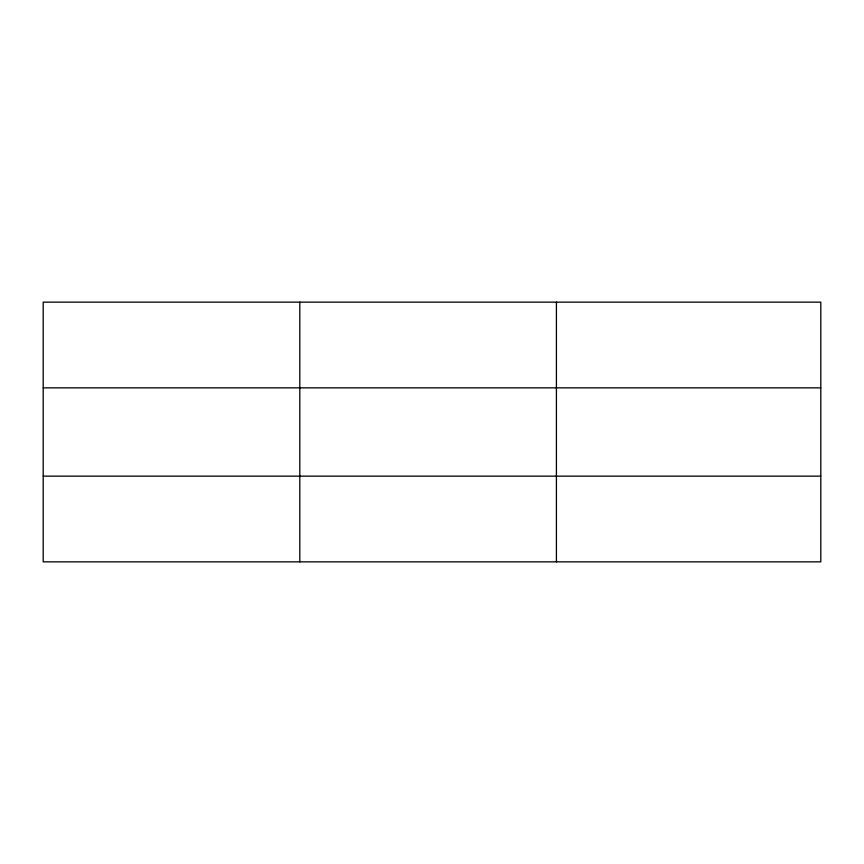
<?xml version="1.0" encoding="UTF-8"?>
<svg xmlns="http://www.w3.org/2000/svg" width="864" height="864" viewBox="0 0 864 864"><rect width="100%" height="100%" fill="white"/><g stroke="black" fill="none" stroke-linecap="round" stroke-linejoin="round"><path stroke-width="1.3" d="M299.808 561.848L299.808 302.152M556.416 561.848L556.416 302.152M820.8 387.85L820.8 302.152L43.2 302.152L43.2 561.848L820.8 561.848L820.8 387.85L43.2 387.85M43.2 476.15L820.8 476.15"/></g></svg>
